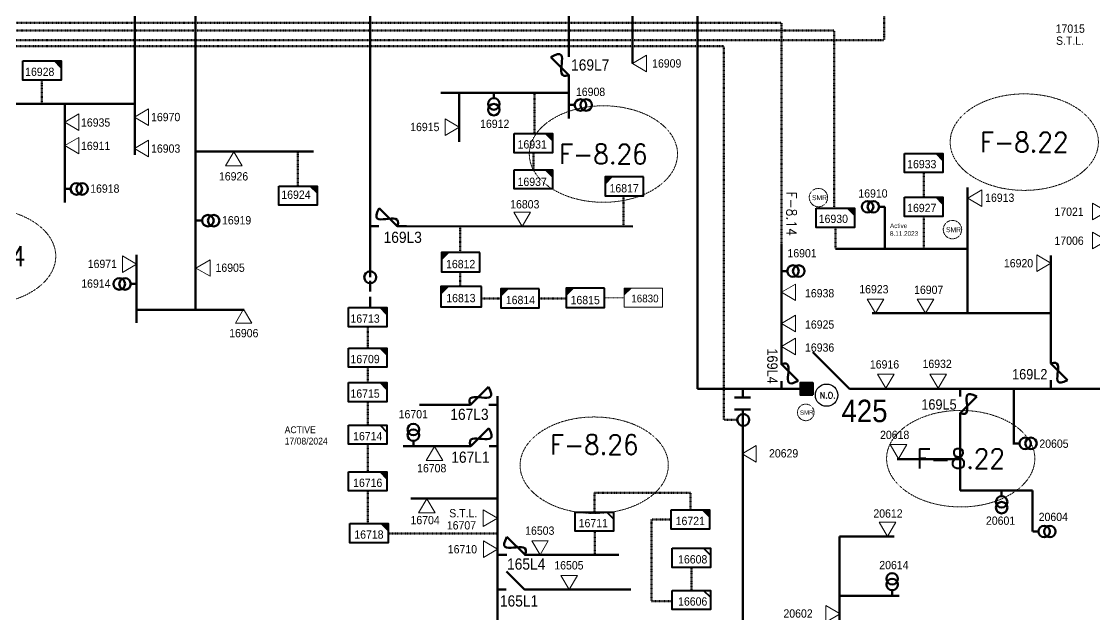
# Model space of a CAD drawing. Header units: metres. Extents: x 65984 to 144644, y -19036 to 23726.
# Drawn here: x 118043.5 to 118521.6, y 22036.2 to 22300.6 of the extents above; entities that cross this region are included whole.
import ezdxf
from ezdxf.enums import TextEntityAlignment as Align

# ---------------------------------------------------------------- set-up
doc = ezdxf.new("R2010")
doc.units = ezdxf.units.M
doc.header["$MEASUREMENT"] = 0
doc.linetypes.add('DGN Style 3', pattern=[0.013877, 0, -0.013877])
doc.linetypes.add('HIDDEN2', pattern=[2381.25, 1587.5, -793.75])
doc.layers.get('0').update_dxf_attribs({"color": 95, "lineweight": 40})
for name, color, linetype, lineweight in [('ABS', 7, 'Continuous', 40), ('ABS NUMBER', 112, 'Continuous', 30), ('d_fco', 5, 'Continuous', 40), ('d_fco text', 95, 'Continuous', 40), ('d_oh branch', 94, 'Continuous', 40), ('d_tf', 1, 'Continuous', 40), ('d_tf no', 6, 'Continuous', 40), ('d_tf_200', 1, 'Continuous', 40), ('d_ug cable', 95, 'Continuous', 40), ('FDR  1  05', 172, 'Continuous', 40), ('fedr no', 95, 'Continuous', 40), ('O H MAIN FEEDER', 4, 'Continuous', 100), ('SW N O', 114, 'Continuous', 30)]:
    doc.layers.add(name, color=color, linetype=linetype, lineweight=lineweight)
doc.styles.add('NASKHF', font='naskhf.shx', dxfattribs={"height": 8})
doc.styles.add('Style-Arial', font='arial.ttf')
doc.styles.add('Style-msdefault', font='msdefault.shx')
doc.styles.add('Style-STANDARD', font='STANDARD.shx')

# ---------------------------------------------------------------- blocks, each defined once
blk = doc.blocks.new('TFU_57')
at = {"layer": 'd_tf_200', "color": 70, "linetype": 'Continuous', "lineweight": 53, "true_color": 0x60ff21}
blk.add_line((0, 10), (0, 0), dxfattribs=at)
for centre in [(0, 30), (0, 20)]:
    blk.add_circle(centre, 10, dxfattribs=at)
blk = doc.blocks.new('ABS2_1_1')
at = {"color": 0, "linetype": 'ByBlock', "lineweight": -2, "ltscale": 500}
for q in [(-29900, 43500), (0, 0)]:
    blk.add_line((0, 13600), q, dxfattribs=at)
at = {"color": 0, "linetype": 'ByBlock', "lineweight": -2, "ltscale": 500, "flags": 128}
for points in [[(5000, 43600), (-5000, 43600), (-5000, 53600), (5000, 53600)], [(3791, 49653), (3791, 49653), (3791, 49653)]]:
    blk.add_lwpolyline(points, close=True, dxfattribs=at)
at = {"color": 0, "linetype": 'ByBlock', "lineweight": -2, "ltscale": 500}
for points in [[(5000, 43600), (-5000, 43600), (5000, 53600), (-5000, 53600)], [(3791, 49653), (3791, 49653), (3791, 49653)]]:
    blk.add_solid(points, dxfattribs=at)
blk = doc.blocks.new('TFU_49')
at = {"layer": 'd_tf_200', "color": 215, "linetype": 'Continuous', "lineweight": 53}
blk.add_line((0, 10), (0, 0), dxfattribs=at)
at = {"layer": 'd_tf_200', "color": 215, "linetype": 'Continuous', "lineweight": 53, "extrusion": (0, 0, -1)}
for centre in [(0, 30), (0, 20)]:
    blk.add_circle(centre, 10, dxfattribs=at)
blk = doc.blocks.new('TF_8')
at = {"color": 0, "linetype": 'ByBlock', "lineweight": -2}
blk.add_line((6.3, 4.95), (9.9, 1.35), dxfattribs=at)
blk.add_3dface([(-10.1, 4.95), (9.9, 4.95), (9.9, -5.05), (-10.1, -5.05)], dxfattribs=at)
blk = doc.blocks.new('exist.us-1000kva')
at = {"color": 0, "linetype": 'ByBlock', "lineweight": -2, "flags": 128}
blk.add_lwpolyline([(40, 12.9), (32.8, 20), (40, 20)], close=True, dxfattribs=at)
at = {"color": 0, "linetype": 'ByBlock', "lineweight": -2, "extrusion": (0, 0, -1)}
blk.add_solid([(-40, 12.9), (-32.8, 20), (-40, 20)], dxfattribs=at)
at = {"color": 0, "linetype": 'ByBlock', "lineweight": -2, "xscale": 2, "yscale": 2}
blk.add_blockref('TF_8', (20.2, 10.1), dxfattribs=at)
blk = doc.blocks.new('TFU_32')
at = {"layer": 'd_tf_200', "color": 234, "linetype": 'Continuous', "lineweight": 53}
blk.add_line((0, 10), (0, 0), dxfattribs=at)
for centre in [(0, 30), (0, 20)]:
    blk.add_circle(centre, 10, dxfattribs=at)
blk = doc.blocks.new('*U781')
at = {"layer": 'd_fco', "color": 234, "linetype": 'Continuous', "lineweight": 100}
blk.add_line((-4.6, 4.21), (-10.13, 4.21), dxfattribs=at)
at = {"layer": 'd_fco', "color": 234, "linetype": 'Continuous', "lineweight": 100, "extrusion": (0, 0, -1), "flags": 128}
blk.add_lwpolyline([(-13.02, 4.21), (-7.07, 4.21), (4.4, -7.26)], dxfattribs=at)
at = {"layer": 'd_fco', "color": 234, "linetype": 'Continuous', "lineweight": 100}
blk.add_open_spline([(-4.4, -7.26), (-13, 7.69), (11.58, -7.67), (7.07, 4.21)], degree=3, dxfattribs=at)
blk = doc.blocks.new('*U774')
at = {"layer": 'd_fco', "color": 215, "linetype": 'Continuous', "lineweight": 100}
blk.add_line((-4.6, 4.21), (-10.13, 4.21), dxfattribs=at)
at = {"layer": 'd_fco', "color": 215, "linetype": 'Continuous', "lineweight": 100, "flags": 128}
blk.add_lwpolyline([(13.02, 4.21), (7.07, 4.21), (-4.4, -7.26)], dxfattribs=at)
at = {"layer": 'd_fco', "color": 215, "linetype": 'Continuous', "lineweight": 100}
blk.add_open_spline([(-4.4, -7.26), (-13, 7.69), (11.58, -7.67), (7.07, 4.21)], degree=3, dxfattribs=at)
blk = doc.blocks.new('*U783')
at = {"layer": 'd_fco', "color": 234, "linetype": 'Continuous', "lineweight": 100}
blk.add_line((-4.23, -4.01), (-8.1, -4.01), dxfattribs=at)
at = {"layer": 'd_fco', "color": 234, "linetype": 'Continuous', "lineweight": 100, "flags": 128}
blk.add_lwpolyline([(8.1, -4.01), (3.94, -4.01), (-4.09, 4.02)], dxfattribs=at)
blk = doc.blocks.new('*U965')
at = {"layer": 'SW N O', "color": 3, "ltscale": 0.426762}
blk.add_circle((0, 0), 16.8, dxfattribs=at)
at = {"layer": 'SW N O', "color": 3, "style": 'Style-STANDARD'}
blk.add_text('N.O.', height=9.6, dxfattribs=at).set_placement((1.7, -0.2), align=Align.MIDDLE_CENTER)
blk = doc.blocks.new('TFU_119')
at = {"layer": 'd_tf_200', "color": 220, "linetype": 'Continuous', "lineweight": 53}
blk.add_line((0, 10), (0, 0), dxfattribs=at)
for centre in [(0, 30), (0, 20)]:
    blk.add_circle(centre, 10, dxfattribs=at)
blk = doc.blocks.new('*U1166')
at = {"layer": 'd_fco', "color": 220, "linetype": 'Continuous', "lineweight": 100}
blk.add_line((-4.6, 4.21), (-10.13, 4.21), dxfattribs=at)
at = {"layer": 'd_fco', "color": 220, "linetype": 'Continuous', "lineweight": 100, "flags": 128}
blk.add_lwpolyline([(13.02, 4.21), (7.07, 4.21), (-4.4, -7.26)], dxfattribs=at)
at = {"layer": 'd_fco', "color": 220, "linetype": 'Continuous', "lineweight": 100}
blk.add_open_spline([(-4.4, -7.26), (-13, 7.69), (11.58, -7.67), (7.07, 4.21)], degree=3, dxfattribs=at)
blk = doc.blocks.new('TRA1_310')
at = {"layer": 'd_tf', "color": 215, "linetype": 'Continuous', "lineweight": 0, "ltscale": 0.000215867, "extrusion": (0, 0, -1), "flags": 128}
blk.add_lwpolyline([(-10, -17), (0, 0), (10, -17)], close=True, dxfattribs=at)
blk = doc.blocks.new('TRA1_309')
at = {"layer": 'd_tf', "color": 215, "linetype": 'Continuous', "lineweight": 0, "ltscale": 0.000215867, "xscale": 1.000046566207833, "yscale": 1.000046566207833, "zscale": 1.000046566207833, "rotation": 180}
blk.add_blockref('TRA1_310', (0, 0), dxfattribs=at)
blk = doc.blocks.new('TRA1_308')
at = {"layer": 'd_tf', "color": 234, "linetype": 'Continuous', "lineweight": 0, "ltscale": 0.000215867, "flags": 128}
blk.add_lwpolyline([(10, -17), (0, 0), (-10, -17)], close=True, dxfattribs=at)
blk = doc.blocks.new('TRA1_307')
at = {"layer": 'd_tf', "color": 234, "linetype": 'Continuous', "lineweight": 0, "ltscale": 0.000215867, "xscale": 1.000046566207833, "yscale": 1.000046566207833, "zscale": 1.000046566207833, "rotation": 180}
blk.add_blockref('TRA1_308', (0, 0), dxfattribs=at)
blk = doc.blocks.new('TRA1_318')
at = {"layer": 'd_tf', "color": 70, "linetype": 'Continuous', "lineweight": 0, "ltscale": 0.000215779, "true_color": 0x60ff21, "flags": 128}
blk.add_lwpolyline([(10, -17), (0, 0), (-10, -17)], close=True, dxfattribs=at)
blk = doc.blocks.new('TRA1_317')
at = {"layer": 'd_tf', "color": 70, "linetype": 'Continuous', "lineweight": 0, "ltscale": 0.000215779, "true_color": 0x60ff21, "xscale": 1.000046566207834, "yscale": 1.000046566207834, "zscale": 1.000046566207834, "rotation": 180}
blk.add_blockref('TRA1_318', (0, 0), dxfattribs=at)
blk = doc.blocks.new('TRA1_320')
at = {"layer": 'd_tf', "color": 70, "linetype": 'Continuous', "lineweight": 0, "ltscale": 0.000215867, "true_color": 0x60ff21, "extrusion": (0, 0, -1), "flags": 128}
blk.add_lwpolyline([(-10, -17), (0, 0), (10, -17)], close=True, dxfattribs=at)
blk = doc.blocks.new('TRA1_319')
at = {"layer": 'd_tf', "color": 70, "linetype": 'Continuous', "lineweight": 0, "ltscale": 0.000215867, "true_color": 0x60ff21, "xscale": 1.000046566207833, "yscale": 1.000046566207833, "zscale": 1.000046566207833, "rotation": 180}
blk.add_blockref('TRA1_320', (0, 0), dxfattribs=at)
blk = doc.blocks.new('TRA1_354')
at = {"layer": 'd_tf', "color": 234, "linetype": 'Continuous', "lineweight": 0, "ltscale": 0.00025881, "extrusion": (0, 0, -1), "flags": 128}
blk.add_lwpolyline([(-10, -17), (0, 0), (10, -17)], close=True, dxfattribs=at)
blk = doc.blocks.new('TRA1_353')
at = {"layer": 'd_tf', "color": 234, "linetype": 'Continuous', "lineweight": 0, "ltscale": 0.00025881, "xscale": 1.000046566207833, "yscale": 1.000046566207833, "zscale": 1.000046566207833, "rotation": 180}
blk.add_blockref('TRA1_354', (0, 0), dxfattribs=at)
blk = doc.blocks.new('TRA1_352')
at = {"layer": 'd_tf', "color": 234, "linetype": 'Continuous', "lineweight": 0, "ltscale": 0.000258705, "flags": 128}
blk.add_lwpolyline([(10, -17), (0, 0), (-10, -17)], close=True, dxfattribs=at)
blk = doc.blocks.new('TRA1_351')
at = {"layer": 'd_tf', "color": 234, "linetype": 'Continuous', "lineweight": 0, "ltscale": 0.000258705, "xscale": 1.000046566207834, "yscale": 1.000046566207834, "zscale": 1.000046566207834, "rotation": 180}
blk.add_blockref('TRA1_352', (0, 0), dxfattribs=at)
blk = doc.blocks.new('TRA1_1015')
at = {"layer": 'd_tf', "color": 220, "linetype": 'Continuous', "lineweight": 0, "ltscale": 0.000215867, "extrusion": (0, 0, -1), "flags": 128}
blk.add_lwpolyline([(-10, -17), (0, 0), (10, -17)], close=True, dxfattribs=at)
blk = doc.blocks.new('TRA1_1014')
at = {"layer": 'd_tf', "color": 220, "linetype": 'Continuous', "lineweight": 0, "ltscale": 0.000215867, "xscale": 1.000046566207833, "yscale": 1.000046566207833, "zscale": 1.000046566207833, "rotation": 180}
blk.add_blockref('TRA1_1015', (0, 0), dxfattribs=at)

msp = doc.modelspace()

# ---------------------------------------------------------------- linework, layer by layer
at = {"layer": 'd_oh branch', "color": 234, "linetype": 'Continuous', "lineweight": 100}
for p, q in [((118315.74, 22281.87), (118315.74, 22308.62)), ((118230.29, 22268.75), (118287.41, 22268.75)), ((118215.06, 22209.27), (118315.94, 22209.22)), ((118220.79, 22129.74), (118241.65, 22129.74)), ((118213.62, 22111.23), (118240.57, 22111.23)), ((118255.55, 22087.94), (118216.99, 22087.94)), ((118309.71, 22062.84), (118267.64, 22062.84)), ((118270.15, 22047.39), (118314.95, 22047.39))]:
    msp.add_line(p, q, dxfattribs=at)
at = {"layer": 'd_oh branch', "color": 220, "linetype": 'Continuous', "lineweight": 100}
for p, q in [((118093.94, 22241.09), (118093.94, 22305.27)), ((118120.94, 22304.4), (118120.94, 22171.98)), ((118094.02, 22263.87), (118011.48, 22263.87)), ((118062.8, 22219.9), (118062.8, 22263.87)), ((118173.53, 22242.53), (118120.94, 22242.53)), ((118094.73, 22196.57), (118094.73, 22166.31)), ((118142.72, 22172.01), (118094.59, 22172.01))]:
    msp.add_line(p, q, dxfattribs=at)
at = {"layer": 'd_oh branch', "color": 215, "linetype": 'Continuous', "lineweight": 100}
for p, q in [((118465.09, 22226.6), (118465.09, 22198.59)), ((118428.19, 22217.98), (118428.19, 22199.25)), ((118465.09, 22198.59), (118465.09, 22198.55)), ((118502.21, 22196.24), (118502.21, 22170.49)), ((118465.03, 22170.51), (118422.59, 22170.51)), ((118502.21, 22170.49), (118502.21, 22170.34)), ((118485.63, 22112.06), (118485.63, 22136.84)), ((118461.75, 22091.47), (118461.75, 22124.25)), ((118433.75, 22105.44), (118461.75, 22105.44)), ((118493.93, 22091.47), (118461.75, 22091.47)), ((118493.93, 22073.3), (118493.93, 22091.47))]:
    msp.add_line(p, q, dxfattribs=at)
at = {"layer": 'd_oh branch', "color": 70, "linetype": 'Continuous', "lineweight": 100, "true_color": 0x60ff21}
for p, q in [((118407.94, 22071.06), (118407.94, 22024.19)), ((118432.28, 22071.06), (118407.94, 22071.06)), ((118434.52, 22044.51), (118407.94, 22044.51))]:
    msp.add_line(p, q, dxfattribs=at)
at = {"layer": 'd_oh branch', "color": 234, "linetype": 'Continuous', "lineweight": 100, "flags": 128}
for points in [[(118287.41, 22274.6), (118287.41, 22257.31)], [(118238.49, 22268.75), (118238.49, 22246.98)]]:
    msp.add_lwpolyline(points, dxfattribs=at)
at = {"layer": 'd_ug cable', "color": 220, "linetype": 'DGN Style 3', "lineweight": 100}
for p, q in [((118052.6, 22274.44), (118052.6, 22263.87)), ((118166.65, 22227.24), (118166.65, 22242.53))]:
    msp.add_line(p, q, dxfattribs=at)
at = {"layer": 'd_ug cable', "color": 234, "linetype": 'DGN Style 3', "lineweight": 100}
for p, q in [((118272.03, 22268.75), (118272.03, 22250.55)), ((118271.57, 22234.43), (118271.57, 22242.02)), ((118197.78, 22155.01), (118197.78, 22164.52)), ((118197.78, 22139.64), (118197.78, 22146.47)), ((118197.78, 22120.66), (118197.78, 22131.1)), ((118197.78, 22099.87), (118197.78, 22112.12)), ((118197.78, 22091.33), (118197.78, 22076.81)), ((118298.96, 22062.84), (118298.96, 22073.4)), ((118341.97, 22047), (118341.97, 22057.25))]:
    msp.add_line(p, q, dxfattribs=at)
at = {"layer": 'd_ug cable', "color": 215, "linetype": 'DGN Style 3', "lineweight": 100}
for p, q in [((118445.55, 22233.19), (118445.55, 22222.19)), ((118445.55, 22213.65), (118445.55, 22199.25)), ((118406.15, 22208.8), (118406.15, 22199.25))]:
    msp.add_line(p, q, dxfattribs=at)
at = {"layer": 'd_ug cable', "color": 234, "linetype": 'DGN Style 3', "lineweight": 100, "flags": 128}
for points in [[(118746.12, 22308.62), (118746.12, 22317.9), (118427.84, 22317.86), (118427.84, 22292.27), (117624.69, 22292.17), (117624.71, 22248.71)], [(118311.78, 22222.8), (118311.78, 22209.22)], [(118238.93, 22209.22), (118238.93, 22197.61)], [(118238.93, 22188.44), (118238.93, 22182.39)], [(118248.46, 22177.16), (118257.06, 22177.16)], [(118274.17, 22177.16), (118286.25, 22177.16)], [(118341.52, 22082.85), (118341.52, 22090.48), (118298.79, 22090.48), (118298.79, 22081.93)], [(118332.99, 22078.59), (118324.19, 22078.59), (118324.19, 22042.24), (118333.43, 22042.24)], [(118206.86, 22072.38), (118255.55, 22072.38)]]:
    msp.add_lwpolyline(points, dxfattribs=at)
at = {"layer": 'd_ug cable', "color": 220, "linetype": 'DGN Style 3', "lineweight": 100, "flags": 128}
msp.add_lwpolyline([(117387.35, 22217.17), (117387.35, 22299.98), (118382.14, 22299.98), (118382.14, 22201.11)], dxfattribs=at)
at = {"layer": 'd_ug cable', "color": 215, "linetype": 'DGN Style 3', "lineweight": 100, "flags": 128}
msp.add_lwpolyline([(118405.61, 22217.34), (118405.6, 22296.59), (117511.43, 22296.48), (117511.44, 22248.7)], dxfattribs=at)
at = {"layer": 'd_ug cable', "color": 70, "linetype": 'DGN Style 3', "lineweight": 100, "true_color": 0x60ff21, "flags": 128}
msp.add_lwpolyline([(118362.43, 22122.99), (118356.39, 22122.99), (118356.39, 22289.55), (117403.35, 22289.55), (117403.35, 22255.57)], dxfattribs=at)
at = {"layer": 'd_ug cable', "color": 234, "linetype": 'HIDDEN2', "lineweight": 158, "ltscale": 0.003}
msp.add_lwpolyline([(118198.86, 22173.05), (118198.86, 22186.54)], dxfattribs=at)
at = {"layer": 'd_ug cable', "color": 234, "linetype": 'DGN Style 3', "lineweight": 13, "flags": 128}
msp.add_lwpolyline([(118303.32, 22177.46), (118312.05, 22177.46)], dxfattribs=at)
at = {"layer": 'd_ug cable', "color": 2, "linetype": 'DGN Style 3', "lineweight": 13}
for centre, radius in [((118398.6, 22222.07), 4.1), ((118458.33, 22207.79), 4.1), ((118392.95, 22126.32), 3.69)]:
    msp.add_circle(centre, radius, dxfattribs=at)
at = {"layer": 'fedr no', "color": 82, "linetype": 'DGN Style 3', "lineweight": 13, "true_color": 0x1dc70e}
for centre, major_axis in [((118490.33, 22246.78), (33.02, 0)), ((118302.78, 22241.47), (33.02, 0)), ((118025.72, 22195.93), (33.02, 0)), ((118462, 22105.71), (33.02, 0)), ((118298.69, 22102.79), (-33.02, 0))]:
    msp.add_ellipse(centre, major_axis=major_axis, ratio=0.651175, dxfattribs=at)
at = {"layer": 'O H MAIN FEEDER', "color": 234, "lineweight": 211, "ltscale": 30}
for p, q in [((118198.86, 22186.54), (118198.86, 22308.62)), ((118287.41, 22288.72), (118287.41, 22308.62)), ((118255.55, 22087.94), (118255.55, 22133.61)), ((118255.55, 22002.77), (118255.55, 22087.94))]:
    msp.add_line(p, q, dxfattribs=at)
at = {"layer": 'O H MAIN FEEDER', "color": 220, "lineweight": 211, "ltscale": 30}
for p, q in [((118382.14, 22148.85), (118382.14, 22201.11)), ((118377.72, 22136.84), (118390.58, 22136.84))]:
    msp.add_line(p, q, dxfattribs=at)
at = {"layer": 'O H MAIN FEEDER', "color": 215, "lineweight": 211, "ltscale": 30}
for p, q in [((118465.09, 22199.25), (118406.15, 22199.25)), ((118465.09, 22198.55), (118465.09, 22170.51)), ((118502.21, 22170.51), (118465.03, 22170.51)), ((118502.21, 22170.34), (118502.21, 22151.96)), ((118598.75, 22136.84), (118418.27, 22136.84))]:
    msp.add_line(p, q, dxfattribs=at)
at = {"layer": 'O H MAIN FEEDER', "color": 40, "lineweight": 211, "ltscale": 30}
for p, q in [((118364.86, 22132.93), (118364.86, 22136.84)), ((118361.14, 22132.93), (118368.32, 22132.93)), ((118361.14, 22127.59), (118368.32, 22127.59))]:
    msp.add_line(p, q, dxfattribs=at)
at = {"layer": 'O H MAIN FEEDER', "color": 70, "lineweight": 211, "ltscale": 0.488306, "true_color": 0x60ff21}
msp.add_line((118364.86, 21832.94), (118364.86, 22122.9), dxfattribs=at)
at = {"layer": 'O H MAIN FEEDER', "color": 220, "lineweight": 211, "ltscale": 30, "flags": 128}
for points in [[(118344.66, 22136.84), (118344.66, 22302.9)], [(118377.72, 22136.84), (118344.66, 22136.84)]]:
    msp.add_lwpolyline(points, dxfattribs=at)
at = {"layer": 'O H MAIN FEEDER', "color": 70, "lineweight": 211, "ltscale": 30, "true_color": 0x60ff21, "flags": 128}
msp.add_lwpolyline([(118364.86, 22122.9), (118364.86, 22127.59)], dxfattribs=at)
at = {"layer": 'O H MAIN FEEDER', "color": 234, "lineweight": 211, "ltscale": 0.488306}
msp.add_circle((118198.86, 22186.54), 2.66, dxfattribs=at)
at = {"layer": 'O H MAIN FEEDER', "color": 70, "lineweight": 211, "ltscale": 0.488306, "true_color": 0x60ff21}
msp.add_circle((118365.09, 22122.99), 2.66, dxfattribs=at)

# ---------------------------------------------------------------- block references
at = {"layer": 'ABS', "color": 7, "linetype": 'Continuous', "lineweight": 211, "ltscale": 0.812883, "xscale": 0.0005446322480400586, "yscale": -0.000544632248040059, "zscale": 0.000360672857092237, "rotation": 270.0000068746098}
msp.add_blockref('ABS2_1_1', (118419.78, 22136.84), dxfattribs=at)
at = {"layer": 'd_fco', "color": 234, "linetype": 'Continuous', "lineweight": 100, "xscale": 0.7000000000000002, "yscale": 0.7000000000000002, "zscale": 0.7000000000000002}
for p, rotation in [((118284.47, 22281.63), 269.9999871163098), ((118248.44, 22132.69), 179.9999871163098), ((118248.63, 22114.23), 179.9999871163098)]:
    msp.add_blockref('*U781', p, dxfattribs=dict(at, rotation=rotation))
at = {"layer": 'd_fco', "color": 234, "linetype": 'Continuous', "lineweight": 100, "extrusion": (0, 0, -1), "xscale": 0.7000000000000002, "yscale": 0.7000000000000002, "zscale": 0.7000000000000002, "rotation": 179.9999871163098}
for p in [(-118205.95, 22212.22), (-118262.9, 22065.79)]:
    msp.add_blockref('*U781', p, dxfattribs=at)
at = {"layer": 'd_fco', "color": 220, "linetype": 'Continuous', "lineweight": 100, "xscale": 0.643435356248278, "yscale": 0.643435356248278, "zscale": 0.643435356248278, "rotation": 89.99999999695092}
msp.add_blockref('*U1166', (118384.85, 22143.26), dxfattribs=at)
at = {"layer": 'd_fco', "color": 215, "linetype": 'Continuous', "lineweight": 100, "xscale": 0.643435356248278, "yscale": 0.643435356248278, "zscale": 0.643435356248278, "rotation": 89.99999999695092}
msp.add_blockref('*U774', (118504.92, 22143.58), dxfattribs=at)
at = {"layer": 'd_fco', "color": 215, "linetype": 'Continuous', "lineweight": 100, "extrusion": (0, 0, -1), "xscale": 0.643435356248278, "yscale": 0.643435356248278, "zscale": 0.643435356248278, "rotation": 270.0000000006002}
msp.add_blockref('*U774', (-118464.46, 22130.51), dxfattribs=at)
at = {"layer": 'd_fco', "color": 234, "linetype": 'Continuous', "lineweight": 100}
msp.add_blockref('*U783', (118263.69, 22051.4), dxfattribs=at)
at = {"layer": 'd_tf', "color": 234, "linetype": 'Continuous', "lineweight": 0, "ltscale": 0.000215867, "xscale": 0.37, "yscale": 0.37, "zscale": 0.37}
for p, rotation in [((118315.75, 22281.87), 269.9999999999999), ((118238.56, 22253.4), 89.99999999999997)]:
    msp.add_blockref('TRA1_307', p, dxfattribs=dict(at, rotation=rotation))
at = {"layer": 'd_tf', "color": 220, "linetype": 'Continuous', "lineweight": 0, "ltscale": 0.000215867, "extrusion": (0, 0, -1), "xscale": 0.37, "yscale": 0.37, "zscale": 0.37}
for p, rotation in [((-118062.8, 22255.63), 89.99999999999997), ((-118093.79, 22257.93), 89.99999999999997), ((-118062.8, 22245.21), 89.99999999999997), ((-118093.79, 22243.9), 89.99999999999997), ((-118138.11, 22242.52), 180), ((-118121.23, 22190.67), 89.99999999999997), ((-118382.1, 22179.85), 89.99999999991469), ((-118142.47, 22172.41), 180), ((-118382.1, 22165.91), 89.99999999991469), ((-118382.1, 22155.65), 89.99999999991469)]:
    msp.add_blockref('TRA1_1014', p, dxfattribs=dict(at, rotation=rotation))
at = {"layer": 'd_tf', "color": 215, "linetype": 'Continuous', "lineweight": 0, "ltscale": 0.000215867, "xscale": 0.37, "yscale": 0.37, "zscale": 0.37}
for p, rotation in [((118465.1, 22221.8), 269.9999999999999), ((118527.05, 22215.84), 89.99999999999997), ((118527.05, 22202.93), 89.99999999999997), ((118424.01, 22170.51), 359.9999999999999), ((118446.27, 22170.51), 359.9999999999999), ((118428.62, 22137.07), 359.9999999999999), ((118451.99, 22137.07), 359.9999999999999)]:
    msp.add_blockref('TRA1_309', p, dxfattribs=dict(at, rotation=rotation))
at = {"layer": 'd_tf', "color": 234, "linetype": 'Continuous', "lineweight": 0, "ltscale": 0.00025881, "extrusion": (0, 0, -1), "xscale": 0.37, "yscale": 0.37, "zscale": 0.37}
for p, rotation in [((-118266.59, 22209.23), 359.9999999999999), ((-118255.55, 22079.15), 269.9999999999999), ((-118255.66, 22065.33), 269.9999999999999)]:
    msp.add_blockref('TRA1_353', p, dxfattribs=dict(at, rotation=rotation))
at = {"layer": 'd_tf', "color": 220, "linetype": 'Continuous', "lineweight": 0, "ltscale": 0.000215867, "xscale": 0.37, "yscale": 0.37, "zscale": 0.37, "rotation": 89.99999999999999}
msp.add_blockref('TRA1_1014', (118094.73, 22192.36), dxfattribs=at)
at = {"layer": 'd_tf', "color": 215, "linetype": 'Continuous', "lineweight": 0, "ltscale": 0.000215867, "extrusion": (0, 0, -1), "xscale": 0.37, "yscale": 0.37, "zscale": 0.37}
for p, rotation in [((-118502.2, 22192.78), 269.9999999999999), ((-118434.27, 22105.66), 359.9999999999999)]:
    msp.add_blockref('TRA1_309', p, dxfattribs=dict(at, rotation=rotation))
at = {"layer": 'd_tf', "color": 234, "linetype": 'Continuous', "lineweight": 0, "ltscale": 0.00025881, "xscale": 0.37, "yscale": 0.37, "zscale": 0.37, "rotation": 179.9999999999999}
for p in [(118227.51, 22111.14), (118224.04, 22087.86)]:
    msp.add_blockref('TRA1_353', p, dxfattribs=at)
at = {"layer": 'd_tf', "color": 70, "linetype": 'Continuous', "lineweight": 0, "ltscale": 0.000215867, "true_color": 0x60ff21, "extrusion": (0, 0, -1), "xscale": 0.3699999999999999, "yscale": 0.3699999999999999, "zscale": 0.3699999999999999, "rotation": 90.0000078462949}
msp.add_blockref('TRA1_319', (-118364.62, 22107.85), dxfattribs=at)
at = {"layer": 'd_tf', "color": 70, "linetype": 'Continuous', "lineweight": 0, "ltscale": 0.000215867, "true_color": 0x60ff21, "xscale": 0.37, "yscale": 0.37, "zscale": 0.37, "rotation": 359.9999999999999}
msp.add_blockref('TRA1_319', (118429.34, 22071.07), dxfattribs=at)
at = {"layer": 'd_tf', "color": 234, "linetype": 'Continuous', "lineweight": 0, "ltscale": 0.000258705, "xscale": 0.37, "yscale": 0.37, "zscale": 0.37, "rotation": 359.9999999999999}
for p in [(118274.53, 22062.83), (118287.53, 22047.38)]:
    msp.add_blockref('TRA1_351', p, dxfattribs=at)
at = {"layer": 'd_tf', "color": 70, "linetype": 'Continuous', "lineweight": 0, "ltscale": 0.000215779, "true_color": 0x60ff21, "xscale": 0.37, "yscale": 0.37, "zscale": 0.37, "rotation": 89.99999999999997}
msp.add_blockref('TRA1_317', (118408.26, 22036.56), dxfattribs=at)
at = {"layer": 'd_tf_200', "color": 234, "linetype": 'Continuous', "lineweight": 53, "xscale": 0.2560573599939425, "yscale": 0.2560573599939425, "zscale": 0.2560573599939425}
for p, rotation in [((118253.98, 22268.92), 179.9999999999998), ((118287.41, 22263.33), 269.9999999999998)]:
    msp.add_blockref('TFU_32', p, dxfattribs=dict(at, rotation=rotation))
at = {"layer": 'd_tf_200', "color": 220, "linetype": 'Continuous', "lineweight": 53, "extrusion": (0, 0, -1), "xscale": 0.2560573599939425, "yscale": 0.2560573599939425, "zscale": 0.2560573599939425, "rotation": 89.99999999999984}
for p in [(-118062.8, 22225.92), (-118121.43, 22211.78)]:
    msp.add_blockref('TFU_119', p, dxfattribs=at)
at = {"layer": 'd_tf_200', "color": 215, "linetype": 'Continuous', "lineweight": 53, "xscale": 0.2560573599939425, "yscale": 0.2560573599939425, "zscale": 0.2560573599939425}
for p, rotation in [((118428.19, 22217.98), 89.99999999999984), ((118485.63, 22112.51), 269.9999999999998), ((118494.07, 22073.27), 269.9999999999998)]:
    msp.add_blockref('TFU_49', p, dxfattribs=dict(at, rotation=rotation))
at = {"layer": 'd_tf_200', "color": 220, "linetype": 'Continuous', "lineweight": 53, "xscale": 0.2560573599939425, "yscale": 0.2560573599939425, "zscale": 0.2560573599939425}
for p, rotation in [((118382.14, 22189.32), 269.9999999999998), ((118094.73, 22183.57), 89.99999999999984)]:
    msp.add_blockref('TFU_119', p, dxfattribs=dict(at, rotation=rotation))
at = {"layer": 'd_tf_200', "color": 234, "linetype": 'Continuous', "lineweight": 53, "extrusion": (0, 0, -1), "xscale": 0.2560573599939425, "yscale": 0.2560573599939425, "zscale": 0.2560573599939425, "rotation": 359.9999999999999}
msp.add_blockref('TFU_32', (-118218.1, 22111.05), dxfattribs=at)
at = {"layer": 'd_tf_200', "color": 215, "linetype": 'Continuous', "lineweight": 53, "extrusion": (0, 0, -1), "xscale": 0.2560573599939425, "yscale": 0.2560573599939425, "zscale": 0.2560573599939425, "rotation": 179.9999999999999}
msp.add_blockref('TFU_49', (-118480.24, 22091.56), dxfattribs=at)
at = {"layer": 'd_tf_200', "color": 70, "linetype": 'Continuous', "lineweight": 53, "true_color": 0x60ff21, "xscale": 0.2560573599939425, "yscale": 0.2560573599939425, "zscale": 0.2560573599939425, "rotation": 359.9999999999999}
msp.add_blockref('TFU_57', (118431.45, 22044.51), dxfattribs=at)
at = {"layer": 'FDR  1  05', "color": 220, "linetype": 'Continuous', "lineweight": 40, "zscale": 0.4267622666565712}
for p, xscale, yscale in [((118044.14, 22274.44), 0.4267130974047012, 0.4267130974047012), ((118158.14, 22218.68), 0.4267622666565712, 0.4267622666565712)]:
    msp.add_blockref('exist.us-1000kva', p, dxfattribs=dict(at, xscale=xscale, yscale=yscale))
at = {"layer": 'FDR  1  05', "color": 234, "linetype": 'Continuous', "lineweight": 40, "xscale": 0.4267622666565712, "yscale": 0.4267622666565712, "zscale": 0.4267622666565712}
for p in [(118263.03, 22242.02), (118263.03, 22225.9)]:
    msp.add_blockref('exist.us-1000kva', p, dxfattribs=at)
at = {"layer": 'FDR  1  05', "color": 215, "linetype": 'Continuous', "lineweight": 40, "xscale": 0.4267622666565712, "yscale": 0.4267622666565712, "zscale": 0.4267622666565712, "rotation": 359.9999999999999}
msp.add_blockref('exist.us-1000kva', (118437.01, 22233.19), dxfattribs=at)
at = {"layer": 'FDR  1  05', "color": 234, "linetype": 'Continuous', "lineweight": 40, "zscale": 0.4267622666565712}
for name, p, xscale, yscale, rotation in [('exist.us-1000kva', (118320.58, 22222.8), 0.4267622666565712, -0.4267622666565712, 180), ('exist.us-1000kva', (118247.73, 22189.03), 0.4267622666565712, -0.4267622666565712, 180), ('exist.us-1000kva', (118248.45, 22173.36), 0.4510888044476196, -0.4510888044476196, 180), ('exist.us-1000kva', (118274.17, 22172.88), 0.4267622666565712, -0.4267622666565712, 180), ('exist.us-1000kva', (118303.32, 22173.11), 0.4267622666565712, -0.4267622666565712, 180), ('exist.us-1000kva', (118189.25, 22164.52), 0.4267622666565712, 0.4267622666565712, 359.9999999999999), ('exist.us-1000kva', (118189.25, 22146.47), 0.4267622666565712, 0.4267622666565712, 359.9999999999999), ('exist.us-1000kva', (118189.25, 22131.1), 0.4267622666565712, 0.4267622666565712, 359.9999999999999), ('exist.us-1000kva', (118189.25, 22091.33), 0.4267622666565712, 0.4267622666565712, 359.9999999999999), ('exist.us-1000kva', (118332.99, 22074.32), 0.4267622666565712, 0.4267622666565712, 359.9999999999999), ('TF_8', (118298.88, 22077.71), 0.8535245333131425, 0.8535245333131425, 359.9999999999999), ('exist.us-1000kva', (118189.78, 22068.27), 0.4267622666565712, 0.4267622666565712, 359.9999999999999), ('TF_8', (118342.05, 22061.56), 0.8535245333131425, 0.8535245333131425, 359.9999999999999), ('TF_8', (118342.05, 22042.78), 0.8535245333131425, 0.8535245333131425, 359.9999999999999)]:
    msp.add_blockref(name, p, dxfattribs=dict(at, xscale=xscale, yscale=yscale, rotation=rotation))
at = {"layer": 'FDR  1  05', "color": 2, "linetype": 'Continuous', "lineweight": 40, "zscale": 0.4267622666565712, "rotation": 359.9999999999999}
for name, p, xscale, yscale in [('exist.us-1000kva', (118437.01, 22213.65), 0.4267622666565712, 0.4267622666565712), ('exist.us-1000kva', (118397.61, 22208.8), 0.4267622666565712, 0.4267622666565712), ('TF_8', (118197.87, 22116.43), 0.8535245333131425, 0.8535245333131425)]:
    msp.add_blockref(name, p, dxfattribs=dict(at, xscale=xscale, yscale=yscale))
at = {"layer": 'FDR  1  05', "color": 234, "linetype": 'Continuous', "lineweight": 13, "xscale": 0.4278279482265163, "yscale": -0.4278279482265162, "zscale": 0.4977755078282247, "rotation": 180}
msp.add_blockref('exist.us-1000kva', (118329.16, 22173.18), dxfattribs=at)
at = {"layer": 'SW N O', "color": 3, "xscale": 0.2950694635422144, "yscale": 0.2950694635422144, "zscale": 0.2950694635422144}
msp.add_blockref('*U965', (118402.22, 22134), dxfattribs=at)

# ---------------------------------------------------------------- texts
at = {"layer": 'ABS NUMBER', "color": 7, "lineweight": 140, "style": 'Style-Arial', "width": 0.88}
msp.add_text('425', height=10, rotation=360, dxfattribs=at).set_placement((118429.39, 22131.98), align=Align.TOP_RIGHT)
at = {"layer": 'd_fco text', "color": 220, "linetype": 'Continuous', "lineweight": 80, "style": 'Style-msdefault', "width": 0.916667}
msp.add_text('169L4', height=4.616, rotation=270, dxfattribs=at).set_placement((118375.76, 22139.11), align=Align.RIGHT)
at = {"layer": 'd_fco text', "color": 215, "linetype": 'Continuous', "lineweight": 80, "style": 'Style-msdefault', "width": 0.916667}
msp.add_text('169L2', height=4.616, rotation=360, dxfattribs=at).set_placement((118500.64, 22141.03), align=Align.RIGHT)
msp.add_text('169L5', height=4.616, dxfattribs=at).set_placement((118460.18, 22132.18), align=Align.TOP_RIGHT)
at = {"layer": 'd_fco text', "color": 234, "linetype": 'Continuous', "lineweight": 80, "char_height": 4.998, "style": 'NASKHF'}
for s, insert, attachment_point, rotation in [('\\Fmsdefault;\\H1x;\\W0.916667;169L7', (118288.39, 22278.61), 7, 360), ('\\Fmsdefault;\\H1x;\\W0.916667;169L3', (118221.87, 22201.79), 9, 0), ('\\Fmsdefault;\\H1x;\\W0.916667;167L3', (118234.58, 22122.91), 7, 360), ('\\Fmsdefault;\\H1x;\\W0.916667;167L1', (118234.99, 22103.8), 7, 360), ('\\Fmsdefault;\\H1x;\\W0.916667;165L4', (118259.86, 22056.18), 7, 360), ('\\Fmsdefault;\\H1x;\\W0.916667;165L1', (118256.67, 22039.74), 7, 360)]:
    msp.add_mtext(s, dxfattribs=dict(at, insert=insert, attachment_point=attachment_point, rotation=rotation))
at = {"layer": 'd_tf no', "color": 234, "linetype": 'Continuous', "lineweight": 40, "style": 'Style-msdefault', "width": 0.945946}
for s, p in [('17015', (118504.31, 22299.21)), ('S.T.L.', (118504.47, 22293.84)), ('16909', (118324.49, 22283.71)), ('16908', (118290.55, 22271.04)), ('16915', (118216.68, 22255.38)), ('16912', (118247.84, 22256.79)), ('16931', (118264.54, 22247.63)), ('16937', (118264.54, 22230.95)), ('16713', (118190.07, 22169.99)), ('16709', (118190.07, 22151.95)), ('16715', (118190.07, 22136.57)), ('16708', (118219.77, 22103.32)), ('16716', (118191.25, 22096.8)), ('S.T.L.', (118234.08, 22083.26)), ('16704', (118216.83, 22080.18)), ('16707', (118233.02, 22077.85)), ('16721', (118334.99, 22079.79)), ('16718', (118191.79, 22073.75)), ('16503', (118267.92, 22075.48)), ('16710', (118233.45, 22067.19)), ('16505', (118280.91, 22060.03))]:
    msp.add_text(s, height=3.7, dxfattribs=at).set_placement(p, align=Align.TOP_LEFT)
at = {"layer": 'd_tf no', "color": 220, "linetype": 'Continuous', "lineweight": 40, "style": 'Style-msdefault', "width": 0.945946}
for s, p in [('16928', (118045.1, 22279.97)), ('16901', (118384.8, 22199.12))]:
    msp.add_text(s, height=3.7, dxfattribs=at).set_placement(p, align=Align.TOP_LEFT)
for s, p in [('16970', (118101.21, 22256.1)), ('16935', (118070, 22253.67)), ('16911', (118070, 22243.25)), ('16903', (118101.21, 22242.07)), ('16926', (118131.47, 22229.69)), ('16918', (118074.1, 22224.22)), ('16924', (118159.27, 22221.5)), ('16919', (118132.83, 22210.1)), ('16905', (118129.94, 22188.97)), ('16914', (118070.11, 22181.89)), ('16906', (118136.03, 22159.8))]:
    msp.add_text(s, height=3.7, dxfattribs=at).set_placement(p)
at = {"layer": 'd_tf no', "color": 215, "linetype": 'Continuous', "lineweight": 40, "style": 'Style-msdefault', "width": 0.945946}
for s, p in [('16933', (118438.14, 22238.83)), ('16910', (118416.39, 22225.76)), ('16913', (118472.88, 22223.86)), ('17021', (118503.78, 22217.61)), ('17006', (118503.78, 22204.7)), ('16923', (118416.8, 22183.07)), ('16907', (118441.23, 22182.82)), ('16916', (118421.53, 22149.58)), ('16932', (118444.99, 22149.82)), ('20618', (118426.07, 22118.16)), ('20605', (118497.05, 22114.24)), ('20601', (118473.25, 22079.93)), ('20604', (118496.75, 22081.61))]:
    msp.add_text(s, height=3.7, dxfattribs=at).set_placement(p, align=Align.TOP_LEFT)
at = {"layer": 'd_tf no', "color": 234, "linetype": 'Continuous', "lineweight": 40, "style": 'Style-msdefault', "width": 0.945946}
for s, p in [('16817', (118318.53, 22228.06)), ('16803', (118274.25, 22220.94)), ('16812', (118245.68, 22194.29)), ('16813', (118245.78, 22179.13)), ('16814', (118272.32, 22178.27)), ('16815', (118301.18, 22178.25)), ('16711', (118304.78, 22078.83)), ('16608', (118349.08, 22062.7)), ('16606', (118349.08, 22043.92))]:
    msp.add_text(s, height=3.7, dxfattribs=at).set_placement(p, align=Align.TOP_RIGHT)
at = {"layer": 'd_tf no', "color": 1, "linetype": 'Continuous', "lineweight": 40, "style": 'Style-msdefault', "width": 0.945946}
for height, p in [(2.185, (118395.74, 22223.11)), (2.185, (118455.46, 22208.83)), (1.966, (118390.37, 22127.26))]:
    msp.add_text('SMR', height=height, dxfattribs=at).set_placement(p, align=Align.TOP_LEFT)
at = {"layer": 'd_tf no', "color": 2, "linetype": 'Continuous', "lineweight": 40, "style": 'Style-msdefault', "width": 0.945946}
for s, p in [('16927', (118438.14, 22219.29)), ('16930', (118398.74, 22214.44)), ('16714', (118191.25, 22117.59))]:
    msp.add_text(s, height=3.7, dxfattribs=at).set_placement(p, align=Align.TOP_LEFT)
at = {"layer": 'd_tf no', "color": 220, "linetype": 'Continuous', "lineweight": 40, "style": 'Style-msdefault', "width": 0.945946}
msp.add_text('16971', height=3.7, dxfattribs=at).set_placement((118086.02, 22190.66), align=Align.RIGHT)
at = {"layer": 'd_tf no', "color": 215, "linetype": 'Continuous', "lineweight": 40, "style": 'Style-msdefault', "width": 0.945946}
msp.add_text('16920', height=3.7, dxfattribs=at).set_placement((118494.27, 22194.66), align=Align.TOP_RIGHT)
at = {"layer": 'd_tf no', "color": 234, "linetype": 'Continuous', "lineweight": 13, "style": 'Style-msdefault', "width": 0.945946}
msp.add_text('16830', height=3.464, dxfattribs=at).set_placement((118327.38, 22178.83), align=Align.TOP_RIGHT)
at = {"layer": 'd_tf no', "color": 220, "linetype": 'Continuous', "lineweight": 40, "style": 'Style-msdefault', "width": 0.945946}
for s, p in [('16938', (118405.64, 22181.29)), ('16925', (118405.64, 22167.35)), ('16936', (118405.64, 22157.09))]:
    msp.add_text(s, height=3.7, dxfattribs=at).set_placement(p, align=Align.TOP_RIGHT)
at = {"layer": 'd_tf no', "color": 234, "linetype": 'Continuous', "lineweight": 40, "style": 'Style-msdefault', "width": 0.945946}
msp.add_text('16701', height=3.7, dxfattribs=at).set_placement((118211.55, 22123.68))
at = {"layer": 'd_tf no', "color": 70, "linetype": 'Continuous', "lineweight": 40, "true_color": 0x60ff21, "style": 'Style-msdefault', "width": 0.945946}
msp.add_text('20629', height=3.7, dxfattribs=at).set_placement((118389.6, 22109.94), align=Align.TOP_RIGHT)
for s, p in [('20612', (118423.08, 22083.13)), ('20614', (118425.72, 22060.14)), ('20602', (118383.01, 22038.56))]:
    msp.add_text(s, height=3.7, dxfattribs=at).set_placement(p, align=Align.TOP_LEFT)
at = {"layer": 'd_tf no', "color": 121, "linetype": 'Continuous', "lineweight": 40, "attachment_point": 1, "style": 'NASKHF'}
for s, insert, char_height in [('\\Fmsdefault;\\H1x;\\W0.945946;Active\\P8.11.2023', (118430.5, 22210.5), 2.0455), ('\\Fmsdefault;\\H1x;\\W0.945946;ACTIVE\\P17/08/2024', (118160.75, 22120.1), 3.0304)]:
    msp.add_mtext(s, dxfattribs=dict(at, insert=insert, char_height=char_height))
at = {"layer": 'fedr no', "color": 6, "linetype": 'Continuous', "lineweight": 40, "char_height": 8.852, "attachment_point": 5, "style": 'Style-STANDARD'}
for s, insert in [('F-8.22\\P', (118490.33, 22246.78)), ('F-8.26\\P', (118302.78, 22241.47)), ('F-8.14\\P', (118025.72, 22195.93)), ('F-8.26\\P', (118298.69, 22111.97)), ('F-8.22\\P', (118462, 22105.71))]:
    msp.add_mtext(s, dxfattribs=dict(at, insert=insert))
at = {"layer": 'fedr no', "color": 6, "linetype": 'Continuous', "lineweight": 40, "insert": (118386.65, 22214.87), "char_height": 4.426, "attachment_point": 5, "rotation": 270, "style": 'Style-STANDARD'}
msp.add_mtext('F-8.14\\P', dxfattribs=at)

doc.saveas('drawing.dxf')
